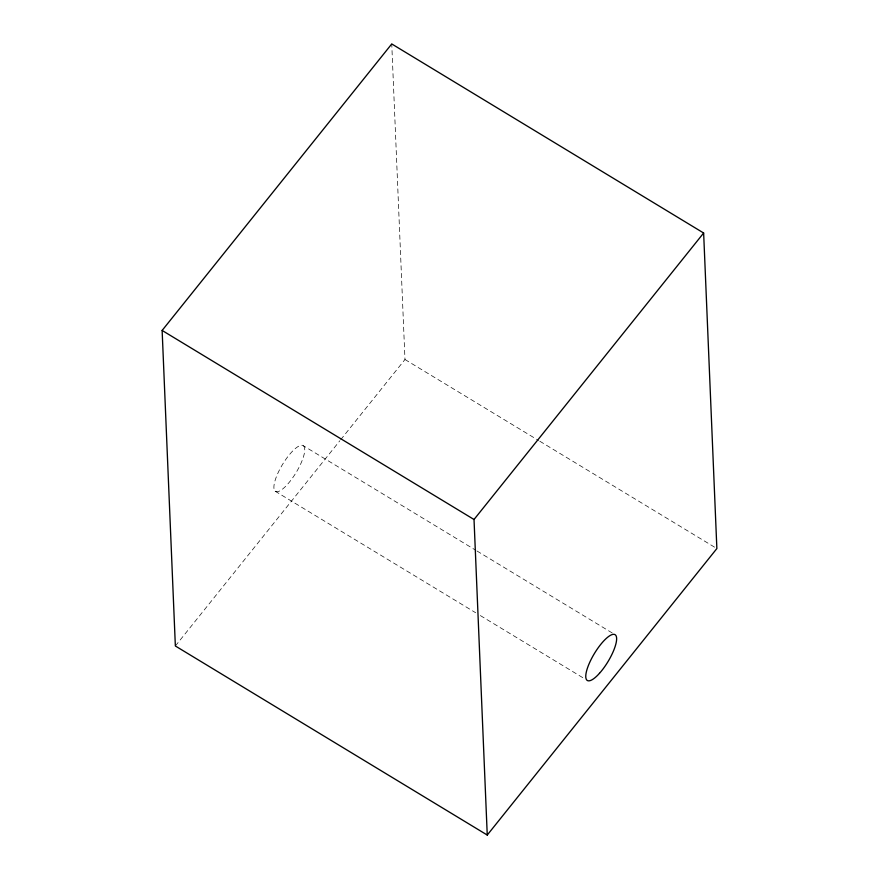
<?xml version="1.0" encoding="UTF-8"?>
<svg xmlns="http://www.w3.org/2000/svg" width="879" height="879" viewBox="0 0 879 879"><rect width="100%" height="100%" fill="white"/><g stroke="black" fill="none" stroke-linecap="round" stroke-linejoin="round"><path stroke-width="0.66" stroke-dasharray="4.39 3.3" d="M175.36 645.988L339.865 440.742M340.722 439.676L404.977 359.5L391.748 43.95M404.977 359.5L538.64 440.522M539.816 441.236L715.693 547.848M303.475 445.818A26.766 7.911 -58.8 0 1 287.587 484.252A26.766 7.911 -58.8 0 1 276.907 475.462A26.766 7.911 -58.8 0 1 303.475 445.818L475.836 550.298M477 551.012L614.19 634.166M275.171 491.207L475.671 612.74M480.363 615.586L584.711 678.841"/><path stroke-width="1.32" d="M162.132 330.449L391.748 43.95L703.639 233.012L716.868 548.551L487.252 835.05L175.36 645.988L162.132 330.449L474.023 519.5L487.252 835.05M474.023 519.5L703.639 233.012M599.478 673.314A26.766 7.911 -58.8 0 0 615.355 634.88A26.766 7.911 -58.8 0 0 588.787 664.524A26.766 7.911 -58.8 0 0 599.478 673.314"/></g></svg>
